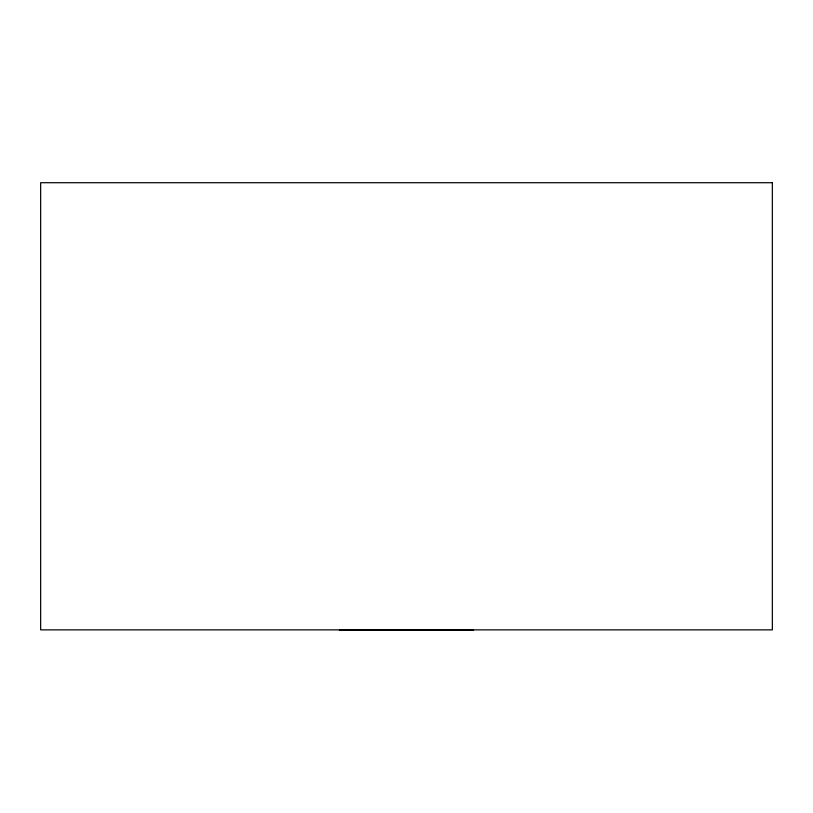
<?xml version="1.0" encoding="UTF-8"?>
<svg xmlns="http://www.w3.org/2000/svg" width="813" height="813" viewBox="0 0 813 813"><rect width="100%" height="100%" fill="white"/><g stroke="black" fill="none" stroke-linecap="round" stroke-linejoin="round"><path stroke-width="1.22" d="M339.428 630.288L473.573 630.288M772.35 182.712L40.65 182.712L40.65 629.862L772.35 629.862L772.35 182.712"/></g></svg>
